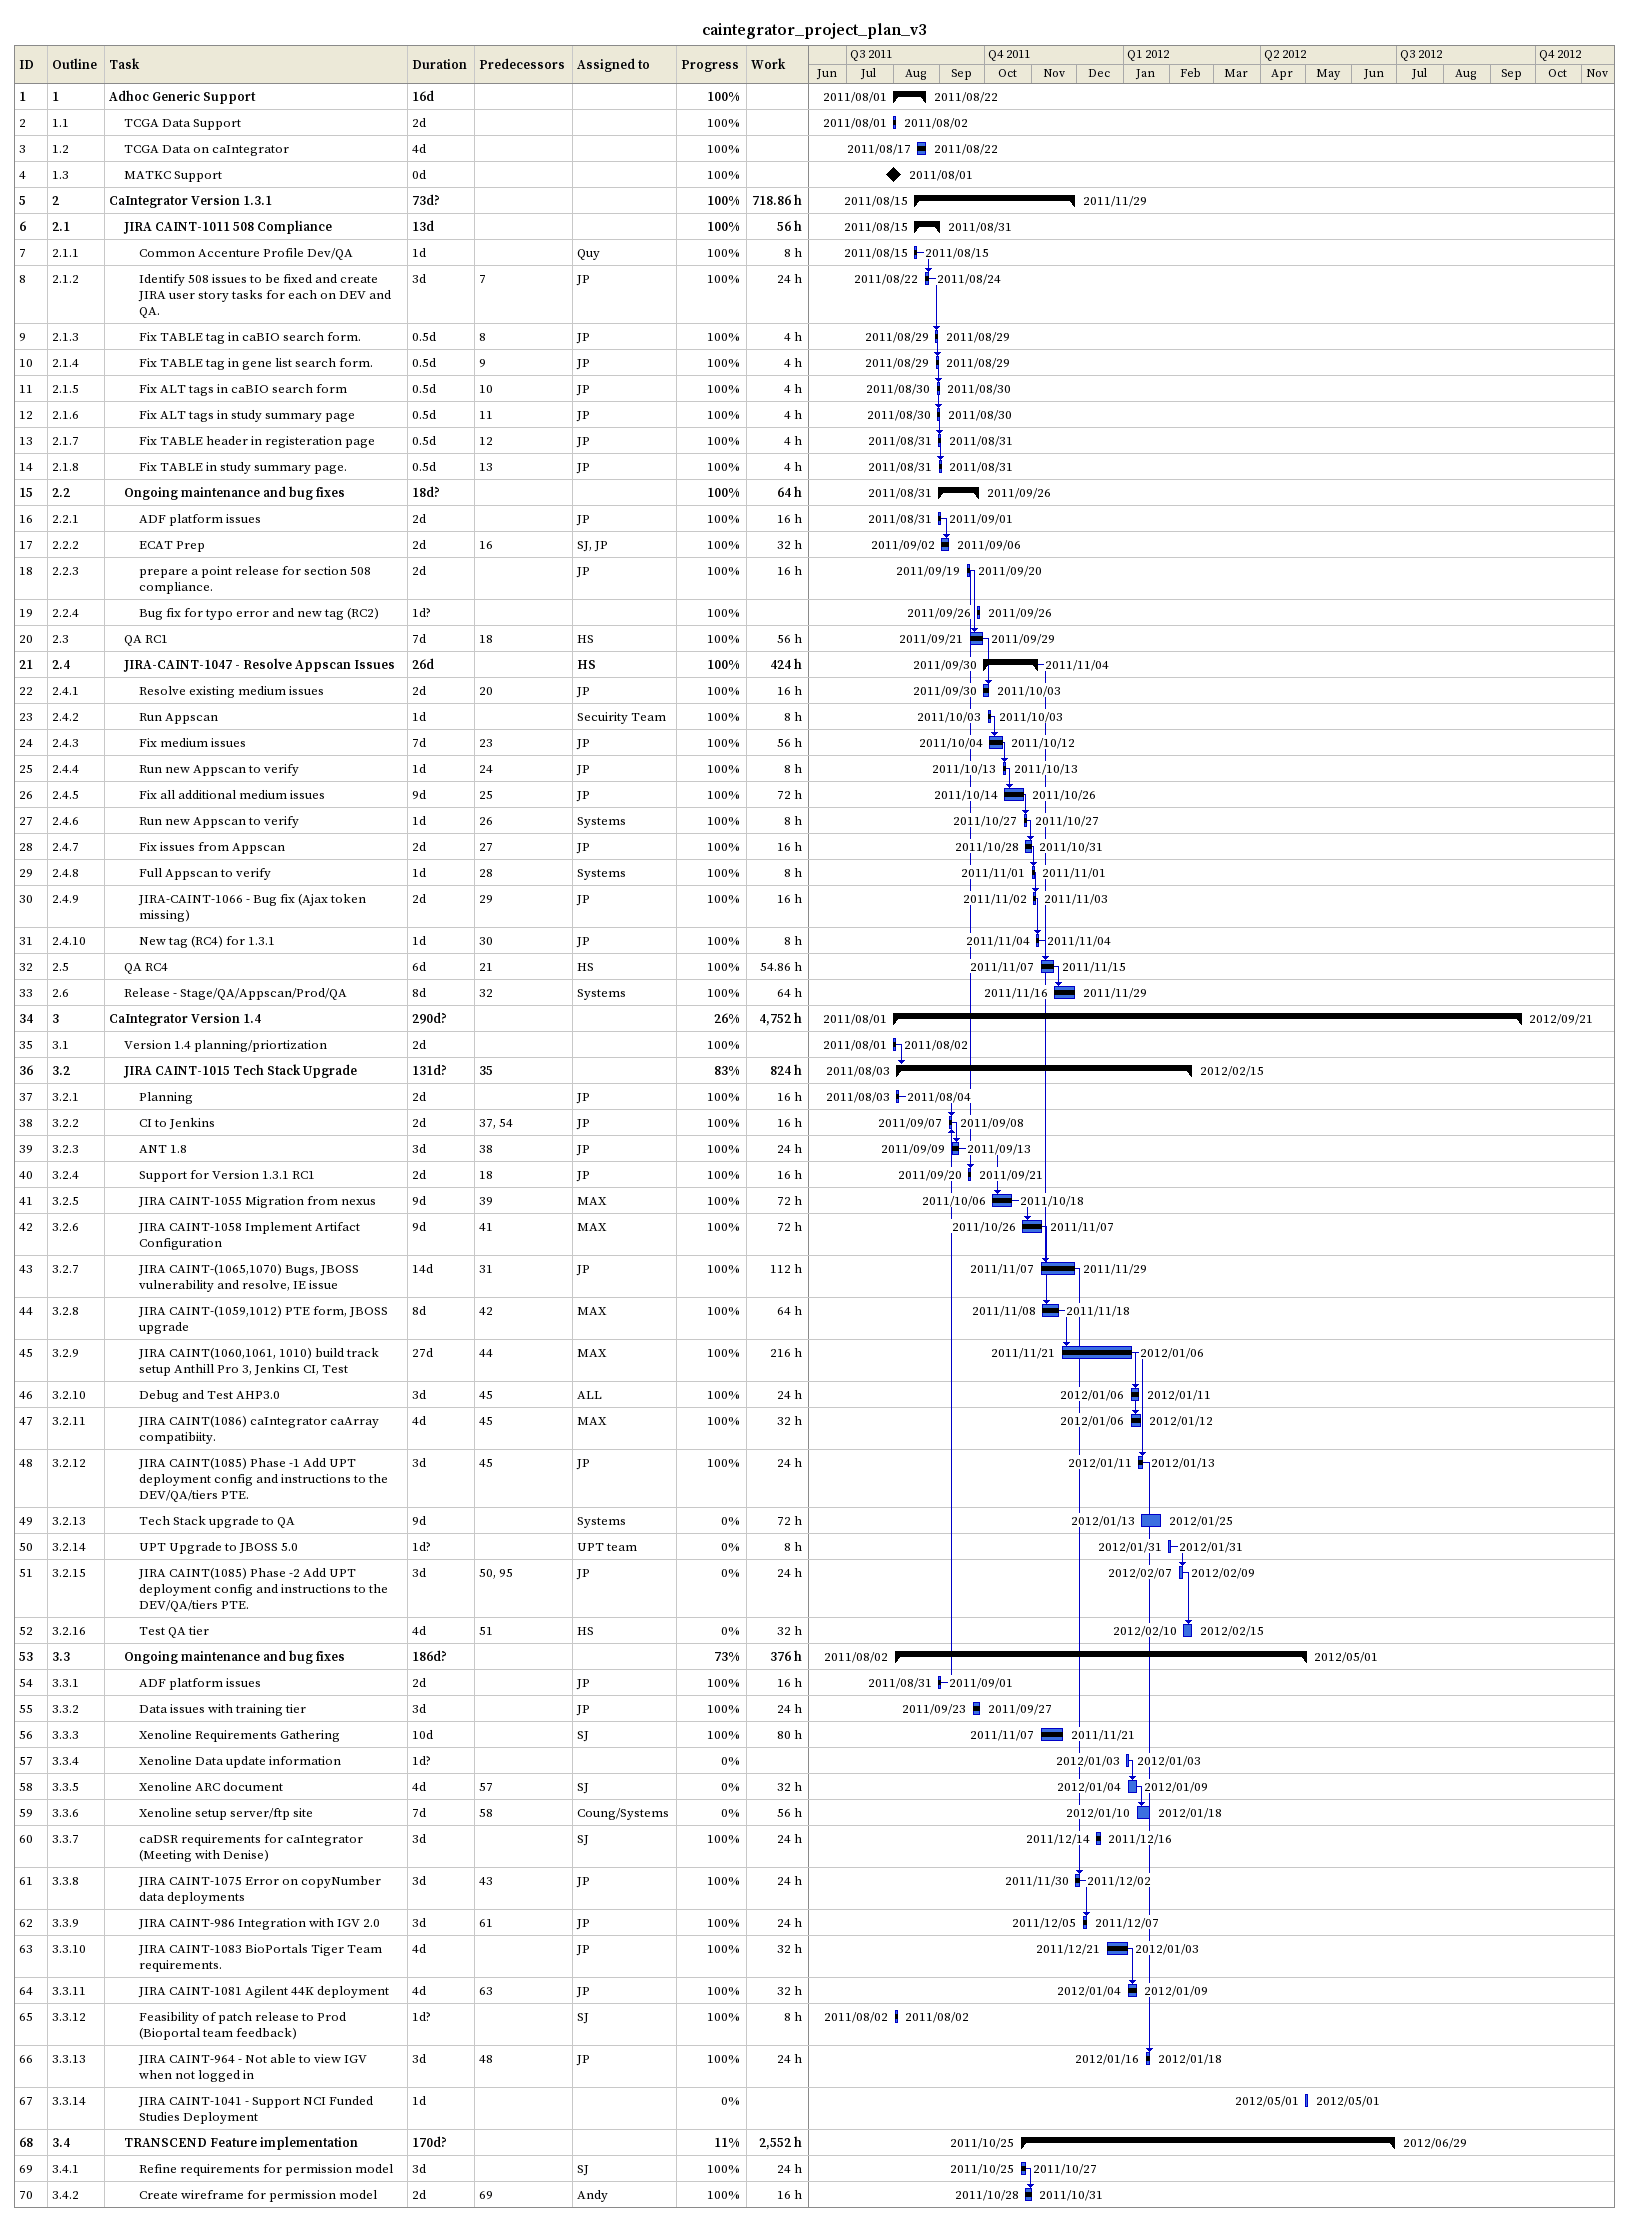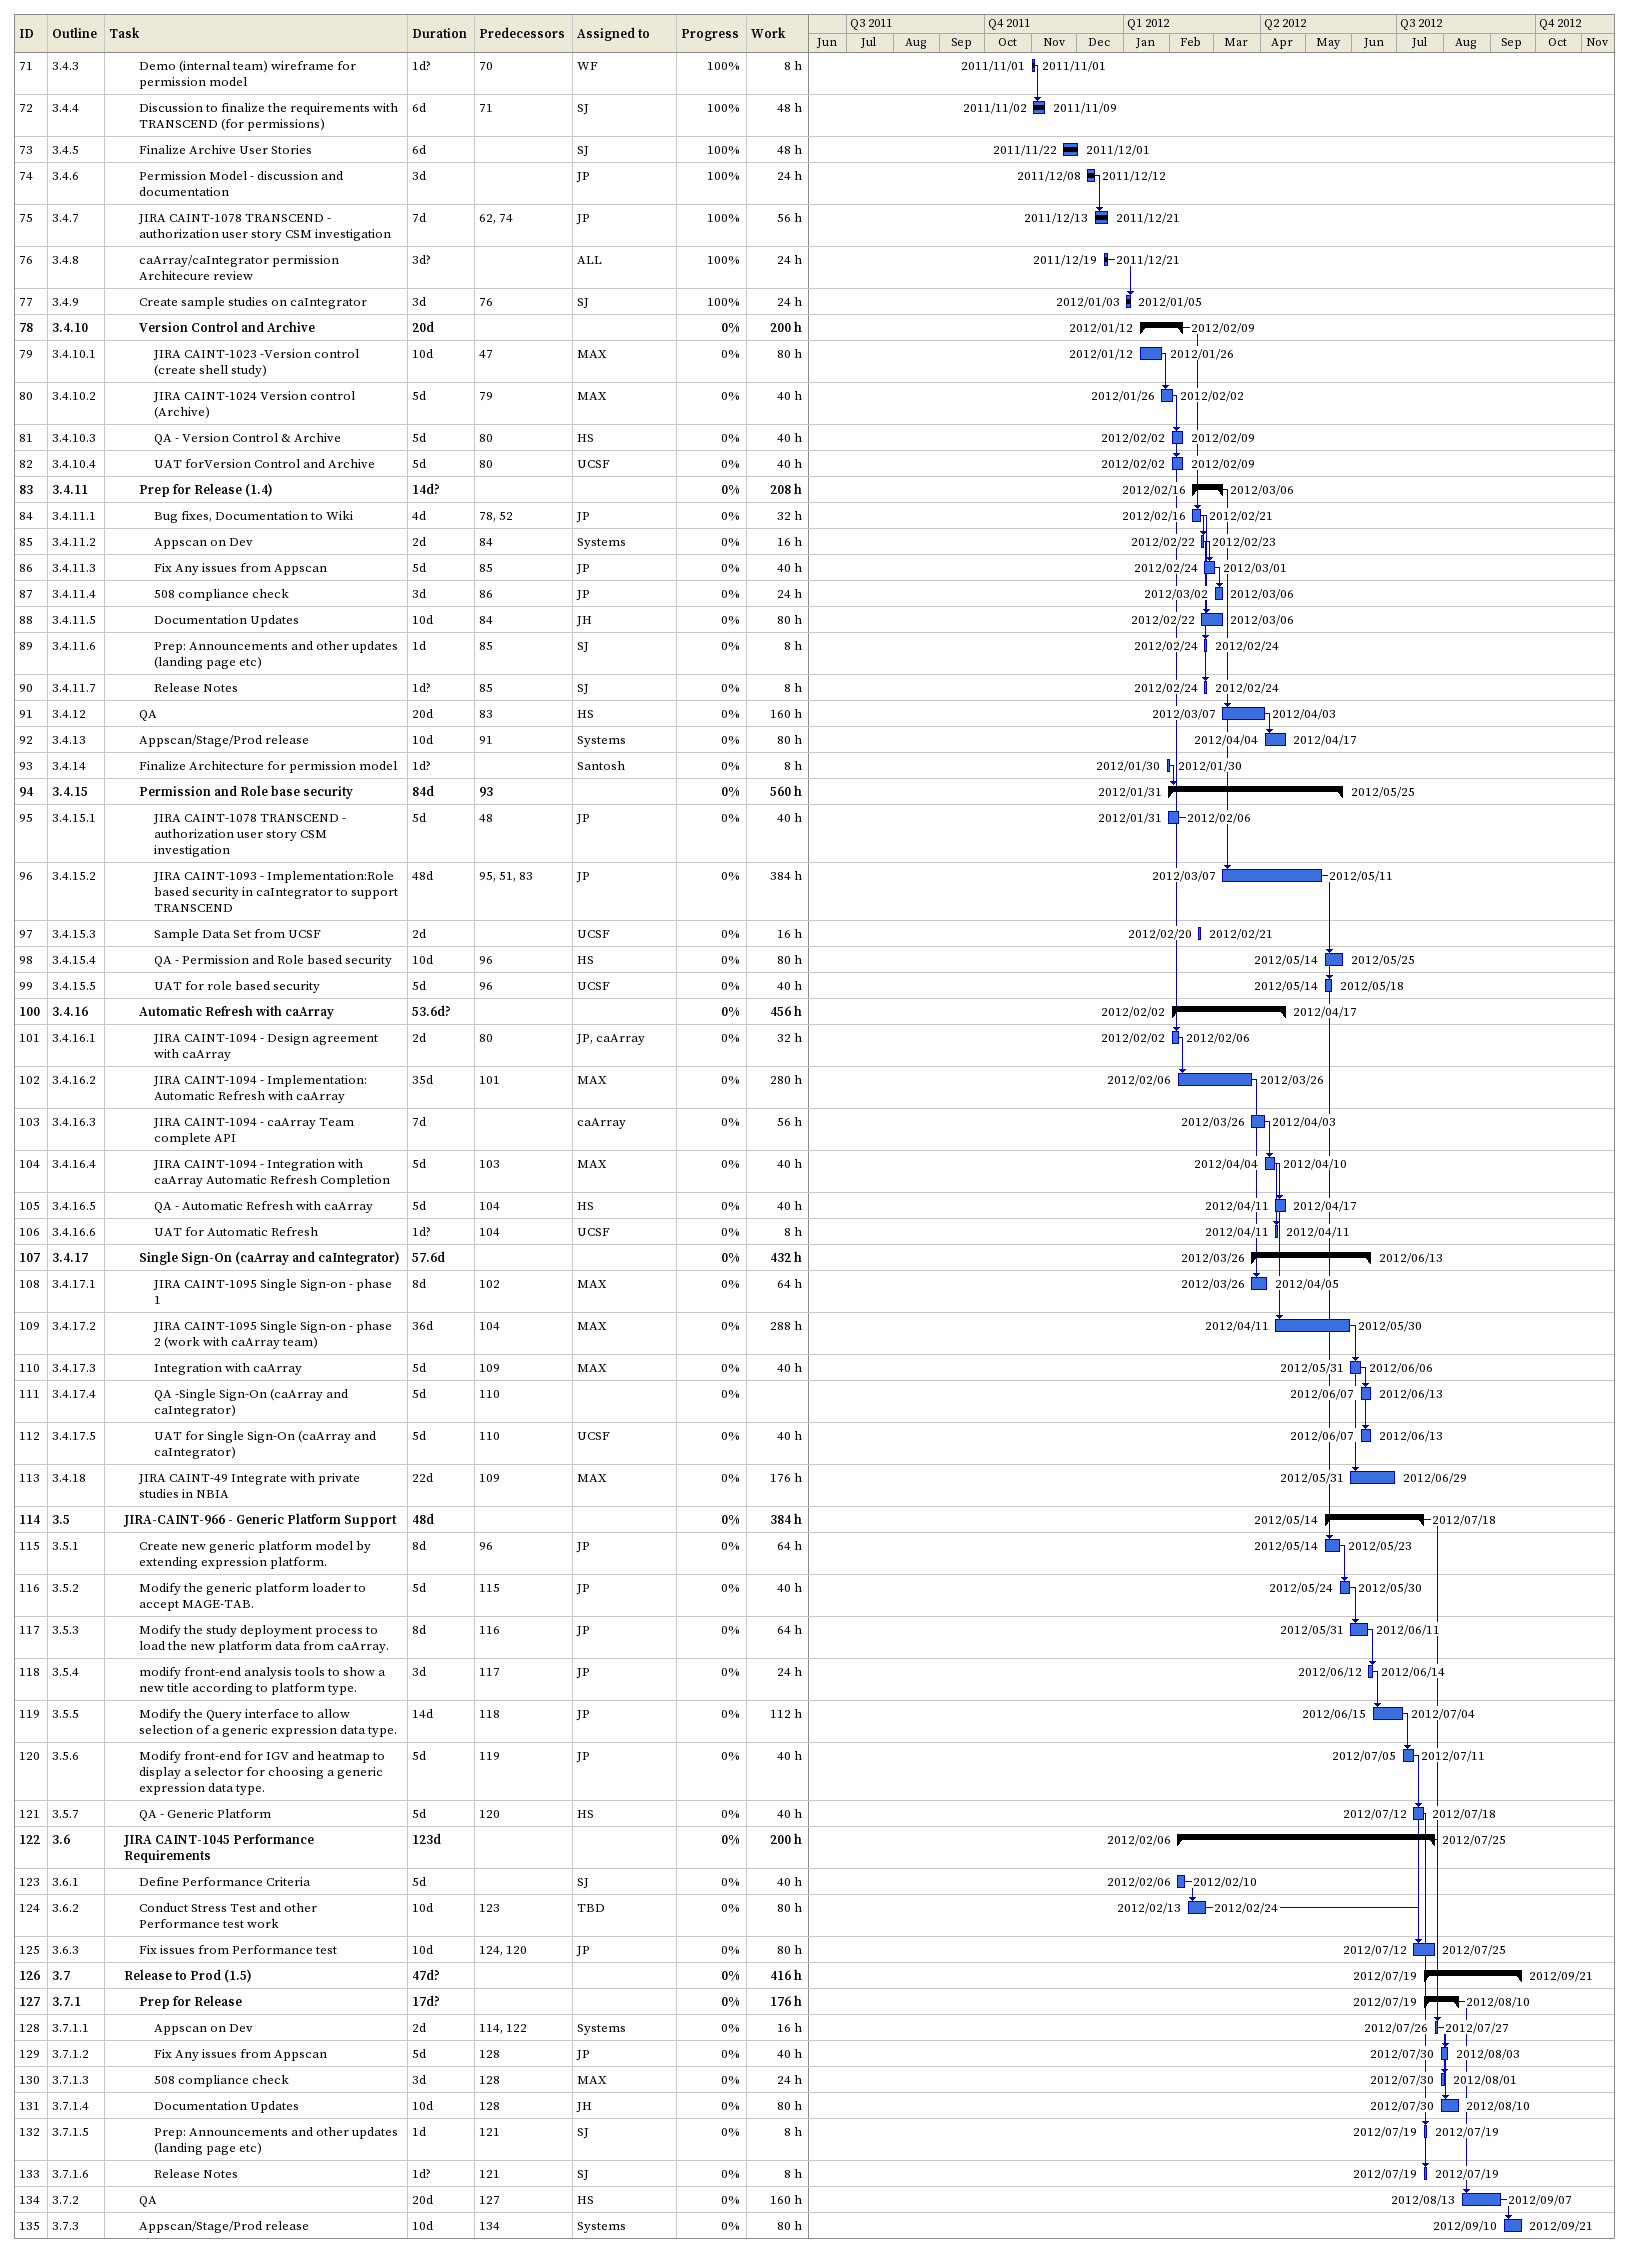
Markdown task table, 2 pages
caintegrator_project_plan_v3

| ID | WBS | Task | Duration | Start | Finish | Predecessors | Resources | % complete | Work (h) |
|---|---|---|---|---|---|---|---|---|---|
| 1 | 1 | **Adhoc Generic Support** | 16d | 2011-08-01 | 2011-08-22 |  |  | 100 |  |
| 2 | 1.1 | TCGA Data Support | 2d | 2011-08-01 | 2011-08-02 |  |  | 100 |  |
| 3 | 1.2 | TCGA Data on caIntegrator | 4d | 2011-08-17 | 2011-08-22 |  |  | 100 |  |
| 4 | 1.3 | MATKC Support | 0d | 2011-08-01 | 2011-08-01 |  |  | 100 |  |
| 5 | 2 | **CaIntegrator Version 1.3.1** | 73d? | 2011-08-15 | 2011-11-29 |  |  | 100 | 718.86 |
| 6 | 2.1 | **JIRA CAINT-1011 508 Compliance** | 13d | 2011-08-15 | 2011-08-31 |  |  | 100 | 56 |
| 7 | 2.1.1 | Common Accenture Profile Dev/QA | 1d | 2011-08-15 | 2011-08-15 |  | Quy | 100 | 8 |
| 8 | 2.1.2 | Identify 508 issues to be fixed and create JIRA user story tasks for each on DEV and QA. | 3d | 2011-08-22 | 2011-08-24 | 7 | JP | 100 | 24 |
| 9 | 2.1.3 | Fix TABLE tag in caBIO search form. | 0.5d | 2011-08-29 | 2011-08-29 | 8 | JP | 100 | 4 |
| 10 | 2.1.4 | Fix TABLE tag in gene list search form. | 0.5d | 2011-08-29 | 2011-08-29 | 9 | JP | 100 | 4 |
| 11 | 2.1.5 | Fix ALT tags in caBIO search form | 0.5d | 2011-08-30 | 2011-08-30 | 10 | JP | 100 | 4 |
| 12 | 2.1.6 | Fix ALT tags in study summary page | 0.5d | 2011-08-30 | 2011-08-30 | 11 | JP | 100 | 4 |
| 13 | 2.1.7 | Fix TABLE header in registeration page | 0.5d | 2011-08-31 | 2011-08-31 | 12 | JP | 100 | 4 |
| 14 | 2.1.8 | Fix TABLE in study summary page. | 0.5d | 2011-08-31 | 2011-08-31 | 13 | JP | 100 | 4 |
| 15 | 2.2 | **Ongoing maintenance and bug fixes** | 18d? | 2011-08-31 | 2011-09-26 |  |  | 100 | 64 |
| 16 | 2.2.1 | ADF platform issues | 2d | 2011-08-31 | 2011-09-01 |  | JP | 100 | 16 |
| 17 | 2.2.2 | ECAT Prep | 2d | 2011-09-02 | 2011-09-06 | 16 | SJ, JP | 100 | 32 |
| 18 | 2.2.3 | prepare a point release for section 508 compliance. | 2d | 2011-09-19 | 2011-09-20 |  | JP | 100 | 16 |
| 19 | 2.2.4 | Bug fix for typo error and new tag (RC2) | 1d? | 2011-09-26 | 2011-09-26 |  |  | 100 |  |
| 20 | 2.3 | QA RC1 | 7d | 2011-09-21 | 2011-09-29 | 18 | HS | 100 | 56 |
| 21 | 2.4 | **JIRA-CAINT-1047 - Resolve Appscan Issues** | 26d | 2011-09-30 | 2011-11-04 |  | HS | 100 | 424 |
| 22 | 2.4.1 | Resolve existing medium issues | 2d | 2011-09-30 | 2011-10-03 | 20 | JP | 100 | 16 |
| 23 | 2.4.2 | Run Appscan | 1d | 2011-10-03 | 2011-10-03 |  | Secuirity Team | 100 | 8 |
| 24 | 2.4.3 | Fix medium issues | 7d | 2011-10-04 | 2011-10-12 | 23 | JP | 100 | 56 |
| 25 | 2.4.4 | Run new Appscan to verify | 1d | 2011-10-13 | 2011-10-13 | 24 | JP | 100 | 8 |
| 26 | 2.4.5 | Fix all additional medium issues | 9d | 2011-10-14 | 2011-10-26 | 25 | JP | 100 | 72 |
| 27 | 2.4.6 | Run new Appscan to verify | 1d | 2011-10-27 | 2011-10-27 | 26 | Systems | 100 | 8 |
| 28 | 2.4.7 | Fix issues from Appscan | 2d | 2011-10-28 | 2011-10-31 | 27 | JP | 100 | 16 |
| 29 | 2.4.8 | Full Appscan to verify | 1d | 2011-11-01 | 2011-11-01 | 28 | Systems | 100 | 8 |
| 30 | 2.4.9 | JIRA-CAINT-1066 - Bug fix (Ajax token missing) | 2d | 2011-11-02 | 2011-11-03 | 29 | JP | 100 | 16 |
| 31 | 2.4.10 | New tag (RC4) for 1.3.1 | 1d | 2011-11-04 | 2011-11-04 | 30 | JP | 100 | 8 |
| 32 | 2.5 | QA RC4 | 6d | 2011-11-07 | 2011-11-15 | 21 | HS | 100 | 54.86 |
| 33 | 2.6 | Release - Stage/QA/Appscan/Prod/QA | 8d | 2011-11-16 | 2011-11-29 | 32 | Systems | 100 | 64 |
| 34 | 3 | **CaIntegrator Version 1.4** | 290d? | 2011-08-01 | 2012-09-21 |  |  | 26 | 4752 |
| 35 | 3.1 | Version 1.4 planning/priortization | 2d | 2011-08-01 | 2011-08-02 |  |  | 100 |  |
| 36 | 3.2 | **JIRA CAINT-1015 Tech Stack Upgrade** | 131d? | 2011-08-03 | 2012-02-15 | 35 |  | 83 | 824 |
| 37 | 3.2.1 | Planning | 2d | 2011-08-03 | 2011-08-04 |  | JP | 100 | 16 |
| 38 | 3.2.2 | CI to Jenkins | 2d | 2011-09-07 | 2011-09-08 | 37, 54 | JP | 100 | 16 |
| 39 | 3.2.3 | ANT 1.8 | 3d | 2011-09-09 | 2011-09-13 | 38 | JP | 100 | 24 |
| 40 | 3.2.4 | Support for Version 1.3.1 RC1 | 2d | 2011-09-20 | 2011-09-21 | 18 | JP | 100 | 16 |
| 41 | 3.2.5 | JIRA CAINT-1055 Migration from nexus | 9d | 2011-10-06 | 2011-10-18 | 39 | MAX | 100 | 72 |
| 42 | 3.2.6 | JIRA CAINT-1058 Implement Artifact Configuration | 9d | 2011-10-26 | 2011-11-07 | 41 | MAX | 100 | 72 |
| 43 | 3.2.7 | JIRA CAINT-(1065,1070) Bugs, JBOSS vulnerability and resolve, IE issue | 14d | 2011-11-07 | 2011-11-29 | 31 | JP | 100 | 112 |
| 44 | 3.2.8 | JIRA CAINT-(1059,1012) PTE form, JBOSS upgrade | 8d | 2011-11-08 | 2011-11-18 | 42 | MAX | 100 | 64 |
| 45 | 3.2.9 | JIRA CAINT(1060,1061, 1010) build track setup Anthill Pro 3, Jenkins CI, Test | 27d | 2011-11-21 | 2012-01-06 | 44 | MAX | 100 | 216 |
| 46 | 3.2.10 | Debug and Test AHP3.0 | 3d | 2012-01-06 | 2012-01-11 | 45 | ALL | 100 | 24 |
| 47 | 3.2.11 | JIRA CAINT(1086) caIntegrator caArray compatibiity. | 4d | 2012-01-06 | 2012-01-12 | 45 | MAX | 100 | 32 |
| 48 | 3.2.12 | JIRA CAINT(1085) Phase -1 Add UPT deployment config and instructions to the DEV/QA/tiers PTE. | 3d | 2012-01-11 | 2012-01-13 | 45 | JP | 100 | 24 |
| 49 | 3.2.13 | Tech Stack upgrade to QA | 9d | 2012-01-13 | 2012-01-25 |  | Systems | 0 | 72 |
| 50 | 3.2.14 | UPT Upgrade to JBOSS 5.0 | 1d? | 2012-01-31 | 2012-01-31 |  | UPT team | 0 | 8 |
| 51 | 3.2.15 | JIRA CAINT(1085) Phase -2 Add UPT deployment config and instructions to the DEV/QA/tiers PTE. | 3d | 2012-02-07 | 2012-02-09 | 50, 95 | JP | 0 | 24 |
| 52 | 3.2.16 | Test QA tier | 4d | 2012-02-10 | 2012-02-15 | 51 | HS | 0 | 32 |
| 53 | 3.3 | **Ongoing maintenance and bug fixes** | 186d? | 2011-08-02 | 2012-05-01 |  |  | 73 | 376 |
| 54 | 3.3.1 | ADF platform issues | 2d | 2011-08-31 | 2011-09-01 |  | JP | 100 | 16 |
| 55 | 3.3.2 | Data issues with training tier | 3d | 2011-09-23 | 2011-09-27 |  | JP | 100 | 24 |
| 56 | 3.3.3 | Xenoline Requirements Gathering | 10d | 2011-11-07 | 2011-11-21 |  | SJ | 100 | 80 |
| 57 | 3.3.4 | Xenoline Data update information | 1d? | 2012-01-03 | 2012-01-03 |  |  | 0 |  |
| 58 | 3.3.5 | Xenoline ARC document | 4d | 2012-01-04 | 2012-01-09 | 57 | SJ | 0 | 32 |
| 59 | 3.3.6 | Xenoline setup server/ftp site | 7d | 2012-01-10 | 2012-01-18 | 58 | Coung/Systems | 0 | 56 |
| 60 | 3.3.7 | caDSR requirements for caIntegrator (Meeting with Denise) | 3d | 2011-12-14 | 2011-12-16 |  | SJ | 100 | 24 |
| 61 | 3.3.8 | JIRA CAINT-1075 Error on copyNumber data deployments | 3d | 2011-11-30 | 2011-12-02 | 43 | JP | 100 | 24 |
| 62 | 3.3.9 | JIRA CAINT-986 Integration with IGV 2.0 | 3d | 2011-12-05 | 2011-12-07 | 61 | JP | 100 | 24 |
| 63 | 3.3.10 | JIRA CAINT-1083 BioPortals Tiger Team requirements. | 4d | 2011-12-21 | 2012-01-03 |  | JP | 100 | 32 |
| 64 | 3.3.11 | JIRA CAINT-1081 Agilent 44K deployment | 4d | 2012-01-04 | 2012-01-09 | 63 | JP | 100 | 32 |
| 65 | 3.3.12 | Feasibility of patch release to Prod (Bioportal team feedback) | 1d? | 2011-08-02 | 2011-08-02 |  | SJ | 100 | 8 |
| 66 | 3.3.13 | JIRA CAINT-964 - Not able to view IGV when not logged in | 3d | 2012-01-16 | 2012-01-18 | 48 | JP | 100 | 24 |
| 67 | 3.3.14 | JIRA CAINT-1041 - Support NCI Funded Studies Deployment | 1d | 2012-05-01 | 2012-05-01 |  |  | 0 |  |
| 68 | 3.4 | **TRANSCEND Feature implementation** | 170d? | 2011-10-25 | 2012-06-29 |  |  | 11 | 2552 |
| 69 | 3.4.1 | Refine requirements for permission model | 3d | 2011-10-25 | 2011-10-27 |  | SJ | 100 | 24 |
| 70 | 3.4.2 | Create wireframe for permission model | 2d | 2011-10-28 | 2011-10-31 | 69 | Andy | 100 | 16 |
| 71 | 3.4.3 | Demo (internal team) wireframe for permission model | 1d? | 2011-11-01 | 2011-11-01 | 70 | WF | 100 | 8 |
| 72 | 3.4.4 | Discussion to finalize the requirements with TRANSCEND (for permissions) | 6d | 2011-11-02 | 2011-11-09 | 71 | SJ | 100 | 48 |
| 73 | 3.4.5 | Finalize Archive User Stories | 6d | 2011-11-22 | 2011-12-01 |  | SJ | 100 | 48 |
| 74 | 3.4.6 | Permission Model - discussion and documentation | 3d | 2011-12-08 | 2011-12-12 |  | JP | 100 | 24 |
| 75 | 3.4.7 | JIRA CAINT-1078 TRANSCEND - authorization user story CSM investigation | 7d | 2011-12-13 | 2011-12-21 | 62, 74 | JP | 100 | 56 |
| 76 | 3.4.8 | caArray/caIntegrator permission Architecure review | 3d? | 2011-12-19 | 2011-12-21 |  | ALL | 100 | 24 |
| 77 | 3.4.9 | Create sample studies on caIntegrator | 3d | 2012-01-03 | 2012-01-05 | 76 | SJ | 100 | 24 |
| 78 | 3.4.10 | **Version Control and Archive** | 20d | 2012-01-12 | 2012-02-09 |  |  | 0 | 200 |
| 79 | 3.4.10.1 | JIRA CAINT-1023 -Version control (create shell study) | 10d | 2012-01-12 | 2012-01-26 | 47 | MAX | 0 | 80 |
| 80 | 3.4.10.2 | JIRA CAINT-1024 Version control (Archive) | 5d | 2012-01-26 | 2012-02-02 | 79 | MAX | 0 | 40 |
| 81 | 3.4.10.3 | QA - Version Control & Archive | 5d | 2012-02-02 | 2012-02-09 | 80 | HS | 0 | 40 |
| 82 | 3.4.10.4 | UAT forVersion Control and Archive | 5d | 2012-02-02 | 2012-02-09 | 80 | UCSF | 0 | 40 |
| 83 | 3.4.11 | **Prep for Release (1.4)** | 14d? | 2012-02-16 | 2012-03-06 |  |  | 0 | 208 |
| 84 | 3.4.11.1 | Bug fixes, Documentation to Wiki | 4d | 2012-02-16 | 2012-02-21 | 78, 52 | JP | 0 | 32 |
| 85 | 3.4.11.2 | Appscan on Dev | 2d | 2012-02-22 | 2012-02-23 | 84 | Systems | 0 | 16 |
| 86 | 3.4.11.3 | Fix Any issues from Appscan | 5d | 2012-02-24 | 2012-03-01 | 85 | JP | 0 | 40 |
| 87 | 3.4.11.4 | 508 compliance check | 3d | 2012-03-02 | 2012-03-06 | 86 | JP | 0 | 24 |
| 88 | 3.4.11.5 | Documentation Updates | 10d | 2012-02-22 | 2012-03-06 | 84 | JH | 0 | 80 |
| 89 | 3.4.11.6 | Prep: Announcements and other updates (landing page etc) | 1d | 2012-02-24 | 2012-02-24 | 85 | SJ | 0 | 8 |
| 90 | 3.4.11.7 | Release Notes | 1d? | 2012-02-24 | 2012-02-24 | 85 | SJ | 0 | 8 |
| 91 | 3.4.12 | QA | 20d | 2012-03-07 | 2012-04-03 | 83 | HS | 0 | 160 |
| 92 | 3.4.13 | Appscan/Stage/Prod release | 10d | 2012-04-04 | 2012-04-17 | 91 | Systems | 0 | 80 |
| 93 | 3.4.14 | Finalize Architecture for permission model | 1d? | 2012-01-30 | 2012-01-30 |  | Santosh | 0 | 8 |
| 94 | 3.4.15 | **Permission and Role base security** | 84d | 2012-01-31 | 2012-05-25 | 93 |  | 0 | 560 |
| 95 | 3.4.15.1 | JIRA CAINT-1078 TRANSCEND - authorization user story CSM investigation | 5d | 2012-01-31 | 2012-02-06 | 48 | JP | 0 | 40 |
| 96 | 3.4.15.2 | JIRA CAINT-1093 - Implementation:Role based security in caIntegrator to support TRANSCEND | 48d | 2012-03-07 | 2012-05-11 | 95, 51, 83 | JP | 0 | 384 |
| 97 | 3.4.15.3 | Sample Data Set from UCSF | 2d | 2012-02-20 | 2012-02-21 |  | UCSF | 0 | 16 |
| 98 | 3.4.15.4 | QA - Permission and Role based security | 10d | 2012-05-14 | 2012-05-25 | 96 | HS | 0 | 80 |
| 99 | 3.4.15.5 | UAT for role based security | 5d | 2012-05-14 | 2012-05-18 | 96 | UCSF | 0 | 40 |
| 100 | 3.4.16 | **Automatic Refresh with caArray** | 53.6d? | 2012-02-02 | 2012-04-17 |  |  | 0 | 456 |
| 101 | 3.4.16.1 | JIRA CAINT-1094 - Design agreement with caArray | 2d | 2012-02-02 | 2012-02-06 | 80 | JP, caArray | 0 | 32 |
| 102 | 3.4.16.2 | JIRA CAINT-1094 - Implementation: Automatic Refresh with caArray | 35d | 2012-02-06 | 2012-03-26 | 101 | MAX | 0 | 280 |
| 103 | 3.4.16.3 | JIRA CAINT-1094 - caArray Team complete API | 7d | 2012-03-26 | 2012-04-03 |  | caArray | 0 | 56 |
| 104 | 3.4.16.4 | JIRA CAINT-1094 - Integration with caArray Automatic Refresh Completion | 5d | 2012-04-04 | 2012-04-10 | 103 | MAX | 0 | 40 |
| 105 | 3.4.16.5 | QA - Automatic Refresh with caArray | 5d | 2012-04-11 | 2012-04-17 | 104 | HS | 0 | 40 |
| 106 | 3.4.16.6 | UAT for Automatic Refresh | 1d? | 2012-04-11 | 2012-04-11 | 104 | UCSF | 0 | 8 |
| 107 | 3.4.17 | **Single Sign-On (caArray and caIntegrator)** | 57.6d | 2012-03-26 | 2012-06-13 |  |  | 0 | 432 |
| 108 | 3.4.17.1 | JIRA CAINT-1095 Single Sign-on - phase 1 | 8d | 2012-03-26 | 2012-04-05 | 102 | MAX | 0 | 64 |
| 109 | 3.4.17.2 | JIRA CAINT-1095 Single Sign-on - phase 2 (work with caArray team) | 36d | 2012-04-11 | 2012-05-30 | 104 | MAX | 0 | 288 |
| 110 | 3.4.17.3 | Integration with caArray | 5d | 2012-05-31 | 2012-06-06 | 109 | MAX | 0 | 40 |
| 111 | 3.4.17.4 | QA -Single Sign-On (caArray and caIntegrator) | 5d | 2012-06-07 | 2012-06-13 | 110 |  | 0 |  |
| 112 | 3.4.17.5 | UAT for Single Sign-On (caArray and caIntegrator) | 5d | 2012-06-07 | 2012-06-13 | 110 | UCSF | 0 | 40 |
| 113 | 3.4.18 | JIRA CAINT-49 Integrate with private studies in NBIA | 22d | 2012-05-31 | 2012-06-29 | 109 | MAX | 0 | 176 |
| 114 | 3.5 | **JIRA-CAINT-966 - Generic Platform Support** | 48d | 2012-05-14 | 2012-07-18 |  |  | 0 | 384 |
| 115 | 3.5.1 | Create new generic platform model by extending expression platform. | 8d | 2012-05-14 | 2012-05-23 | 96 | JP | 0 | 64 |
| 116 | 3.5.2 | Modify the generic platform loader to accept MAGE-TAB. | 5d | 2012-05-24 | 2012-05-30 | 115 | JP | 0 | 40 |
| 117 | 3.5.3 | Modify the study deployment process to load the new platform data from caArray. | 8d | 2012-05-31 | 2012-06-11 | 116 | JP | 0 | 64 |
| 118 | 3.5.4 | modify front-end analysis tools to show a new title according to platform type. | 3d | 2012-06-12 | 2012-06-14 | 117 | JP | 0 | 24 |
| 119 | 3.5.5 | Modify the Query interface to allow selection of a generic expression data type. | 14d | 2012-06-15 | 2012-07-04 | 118 | JP | 0 | 112 |
| 120 | 3.5.6 | Modify front-end for IGV and heatmap to display a selector for choosing a generic expression data type. | 5d | 2012-07-05 | 2012-07-11 | 119 | JP | 0 | 40 |
| 121 | 3.5.7 | QA - Generic Platform | 5d | 2012-07-12 | 2012-07-18 | 120 | HS | 0 | 40 |
| 122 | 3.6 | **JIRA CAINT-1045 Performance Requirements** | 123d | 2012-02-06 | 2012-07-25 |  |  | 0 | 200 |
| 123 | 3.6.1 | Define Performance Criteria | 5d | 2012-02-06 | 2012-02-10 |  | SJ | 0 | 40 |
| 124 | 3.6.2 | Conduct Stress Test and other Performance test work | 10d | 2012-02-13 | 2012-02-24 | 123 | TBD | 0 | 80 |
| 125 | 3.6.3 | Fix issues from Performance test | 10d | 2012-07-12 | 2012-07-25 | 124, 120 | JP | 0 | 80 |
| 126 | 3.7 | **Release to Prod (1.5)** | 47d? | 2012-07-19 | 2012-09-21 |  |  | 0 | 416 |
| 127 | 3.7.1 | **Prep for Release** | 17d? | 2012-07-19 | 2012-08-10 |  |  | 0 | 176 |
| 128 | 3.7.1.1 | Appscan on Dev | 2d | 2012-07-26 | 2012-07-27 | 114, 122 | Systems | 0 | 16 |
| 129 | 3.7.1.2 | Fix Any issues from Appscan | 5d | 2012-07-30 | 2012-08-03 | 128 | JP | 0 | 40 |
| 130 | 3.7.1.3 | 508 compliance check | 3d | 2012-07-30 | 2012-08-01 | 128 | MAX | 0 | 24 |
| 131 | 3.7.1.4 | Documentation Updates | 10d | 2012-07-30 | 2012-08-10 | 128 | JH | 0 | 80 |
| 132 | 3.7.1.5 | Prep: Announcements and other updates (landing page etc) | 1d | 2012-07-19 | 2012-07-19 | 121 | SJ | 0 | 8 |
| 133 | 3.7.1.6 | Release Notes | 1d? | 2012-07-19 | 2012-07-19 | 121 | SJ | 0 | 8 |
| 134 | 3.7.2 | QA | 20d | 2012-08-13 | 2012-09-07 | 127 | HS | 0 | 160 |
| 135 | 3.7.3 | Appscan/Stage/Prod release | 10d | 2012-09-10 | 2012-09-21 | 134 | Systems | 0 | 80 |
